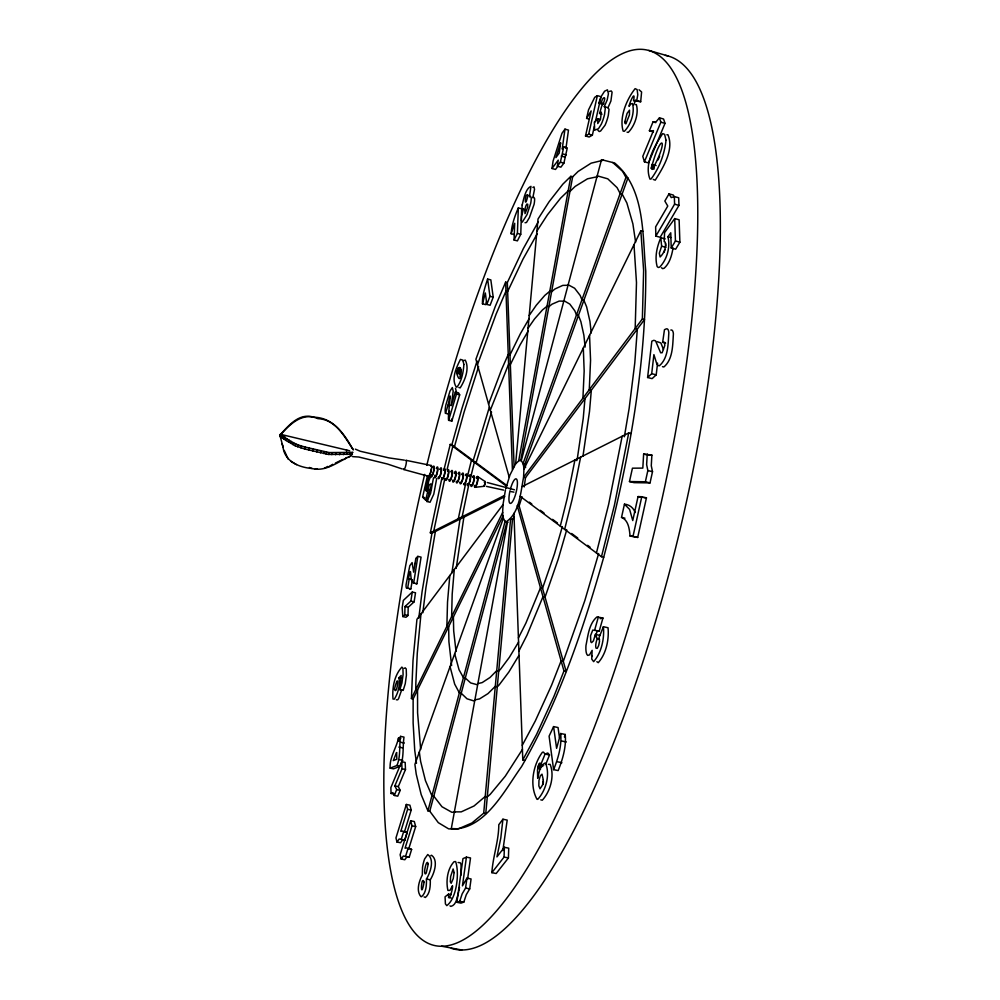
<?xml version="1.0" encoding="UTF-8"?>
<svg xmlns="http://www.w3.org/2000/svg" width="1000" height="1000" viewBox="0 0 1000 1000"><rect width="100%" height="100%" fill="white"/><g stroke="black" fill="none" stroke-linecap="round" stroke-linejoin="round"><path stroke-width="1.5" d="M503.175 515.675L413.137 698.925L411.438 698.55L413.013 660.4L416.938 619.312L502.987 504.663L505.425 490.05M413.137 698.925L413.125 723L414.738 750.337L416.488 763.288M461.087 369.438L460.15 376.425M456.7 373.25C462.325 392.062 461.9 353.5 456.7 373.25L459.875 374.05M502.925 819.225L498.8 824.688C498.762 841.012 492.887 856.575 491.875 872.663L496.175 873.512L508.413 857.95L508.725 848.175L504.387 847.3L496.95 856.9L500.8 837.987L502.925 819.225L507.2 820.088L502.85 850.55M399.825 689.712L401.175 675.487L398.888 677.788C400.337 684.9 398.175 692.987 394.375 699.125L393.013 699.062C392.05 688.15 394.212 675.35 401.887 667.113L402.925 668.225L403.088 674.488L401.925 683.012L399.825 689.712L403.162 690.425L405.25 683.725L406.413 675.212L406.238 668.95L405.188 667.825L404.35 668.337M491.875 872.663L504.062 857.075L504.387 847.3M511.125 233.725L514.7 223.263L514.05 239.988L517.4 240.875L520.75 234.262L521.663 208.8L518.337 207.9C514.775 216.012 511.725 224.862 511.125 233.725L514.438 234.6M514.05 239.988L517.4 233.375L518.337 207.9M427.837 500.737L425.712 500.238L429.263 484.725L430.95 483.825L431.05 486.175L426.875 501.5L430.062 502.25L433.775 494.15L436.675 478.638M651.287 168.325C661.237 130.087 669.538 139.137 652.325 169.4L651.287 168.325L654.062 169.1M402.8 616.55L402.188 607.712L403.338 600.413L412.275 592.05L415.525 592.775L414.113 601.85L408.2 607.263L408.013 615.462L406.012 617.275L402.8 616.55L404.787 614.75L404.988 606.538L410.863 601.112L412.275 592.05M485.175 483.025L485.012 481.95L484.412 482.6M448.525 894.125C448.275 904.7 453.3 888.062 452.475 885.688L450.025 890.362L447.9 890.45C445.838 881.038 447.312 868.838 454.075 861.7L455.613 861.562C459.625 872.837 456.75 898.425 446.788 905.625L445.412 903.913L445.062 896.787L448.525 894.125L451.213 894.65M433.475 477.887L430.575 493.4L426.875 501.5M461.2 874.975L461.025 864.463L460.213 862.738L458.075 862.5M502.987 504.663C503.113 510.112 500.988 518.125 506.012 521.9C519.725 513.1 520.588 492.062 523.6 477.2L642.362 318.962L643.625 270.538L640.837 230.725L642.925 231.287M543.162 784.15L543.4 781.438M651.875 455.1L651.275 465.737L652.513 471.688L650.037 482.887L634.025 482.65L629.475 481.55L632.438 468.188L642.812 468.1L643.637 454.075L651.875 455.1L648.238 455.2M507.562 521.6L451.312 828.575L458.5 828.8L471.925 822.987L483.7 813.188L510.613 518.888L512.5 519.338L514.163 516.888M505.75 488.738L509.963 475.012L515.65 463.775L538.025 219.013L549.087 201.762L562.825 184.175L570.837 176.312L572.638 176.812L578.112 171.462L591.125 163.162L603.4 160.2L601.512 159.675L521.263 460.7C525.025 465.163 523.625 471.825 523.6 477.2L525.5 477.65L644.525 319.525L642.362 318.962M512.5 519.338L485.763 813.612L483.7 813.188M647.25 453.963L646.637 464.6L647.85 470.55L645.375 481.763L629.475 481.55M553.587 726.587L549.1 736.15L553.612 769.638L558.15 770.588C562.7 759.425 566.462 746.525 565.212 734.475L560.688 733.512L556.6 748.337L553.587 726.587L558.05 727.55L559.487 737.7M553.612 769.638C558.15 758.462 561.912 745.562 560.688 733.512M525.5 477.65L524.2 486.975M647.6 377.5L651.7 373.7L653.9 354.625L656.725 363.663L657.95 365.5L659.325 365.812C668.462 358.038 668.062 343.775 668.838 332.688A13.675 4.15 -74.9 0 0 666.287 328.862L664.463 329.712L662.65 342.362L664.613 342.275L664.788 345.525L662.138 352.738L660.65 352.788L655.588 340.875L653.85 340.312L651.838 341.15L647.6 377.5L652.1 378.638L656.213 374.85L657.562 363.113M456.2 568.4L463.875 517.188L462.15 516.788L468.75 484.988M449.812 575.5L447.525 602.05L446.875 626.275L448.638 626.675L448.913 641.712L451.613 665.6M451.912 572.825L460.037 519.113L458.325 518.713L465.438 484.525M454.275 569.55L452.188 594.175L451.625 616.587L453.4 616.987L453.688 630.875L456.025 651.513M422.825 612.8L425.975 587.337L435.387 531.462L433.75 531.087L444.837 478.65M543.8 765.075L540.85 764.45L539.925 763L538.825 764.338L537.475 770.025L537.688 778.312C539.038 773.162 539.575 765.8 544.812 763.125L545.675 763.45C550.237 774.925 545.925 790.375 537.8 799.3L537.038 799.325C529.263 785.55 533 764.875 542.388 752.288L543.387 752.075L545.075 754.05L549.525 754.987L545.812 764.087M418.775 618.2L422.1 591.5L431.95 533.188L504.775 496.7M420.975 613.925L417.275 653.2L415.825 683.938L415.825 689.587L417.537 689.963L417.587 712.875L420.675 749.438M466.425 857.138L462.438 885.863L466.95 878.15L471.075 878.962L469.712 888.875L466.287 894.675L463.812 902.113L460.962 903.112L456.863 902.312L462.962 858.612L466.425 857.138L470.513 857.95L467.587 879.1M558.175 165.863L555.513 169.45L552.025 168.5L558.225 160.125L557.375 166.213L560.887 167.175L563.9 163.137L567.3 147.887L563.775 146.912L562.2 149.05L564.975 129.137L568.475 130.113L565.938 148.488M456.863 902.312L459.688 901.312L462.163 893.875L465.575 888.075L466.95 878.15M557.375 166.213L560.375 162.175L563.775 146.912M552.025 168.5L553.062 161.137L561.975 133.287L564.975 129.137M600.388 119.488L597.913 118.787L597.762 123.55L600.462 119.275L601.362 112.15L599.575 113.45L602.05 114.15M409.525 588.525A9.338 1.963 -77.3 0 0 410.025 589.05L410.825 588.913L412.413 579.9L408.4 578.737C412.325 561.138 408.75 581.287 413.688 582.987L417.837 556.375L421.062 557.112L416.925 583.725L416 583.812M630.95 433.488L628.725 432.938L614.45 505.1L601.475 556.712L603.713 557.238C628.263 463.888 646.162 367.925 645.763 271.1C642.325 235.037 645.425 188.463 614.663 163.012L601.512 159.675M673.05 248.012C671.787 255.238 669.812 263.125 664.175 268.225L662.663 268.663L661.525 267.762M622.163 436.238L608.663 504.3L596.438 552.975M624.362 436.788L629.175 408.188L634.8 362.75L637.325 329.1L635.175 328.537L636.487 282.613L633.987 244.688M577.25 459.038L583.25 418.2L584.963 398.663L582.925 398.15L584.163 371.062L583.312 348.038M580.625 457.15L572.175 499.263L564.637 529.35L566.725 529.85L558.237 559.1L545.05 597.163L542.975 596.7L527.038 635.075L518.888 651.075M582.962 456.175L589.5 411.475L591.325 390.2L589.275 389.688L590.562 360.238L589.55 335.3M417.837 556.375L415.825 558.362L413.663 572.15L412.1 562.587L409.8 565.75L406.062 584.75A9.35 1.95 -77.3 0 0 406.825 588.325L407.625 588.2L409.212 579.175M518.7 460.825L570.837 176.312M520.85 459.75L572.638 176.812M431.95 533.188L430.325 532.812L441.863 478.225M458.85 891L459.525 887.45M431.138 490.05L431.4 488.762M633.587 100.612L636.75 100.625L637.775 94.75L637.125 89.588L635.125 88.65C626.587 99.35 619.012 117.525 623.15 131.088L624.375 131.312C630.812 124.7 635.05 112.55 632.45 103.525L630.962 103.888L629.025 106.412C629.163 103.65 635.862 88.35 633.587 100.612L640.688 101.737L641.6 91.962L639.038 89.763M485.012 484.025L485.312 481.637L477.475 476.488M485.3 483.438L484.2 486.275L474.888 487.337M630.075 536.038L633.013 536.325L641.787 496.725L646.45 497.85L637.688 537.438L630.075 536.038C629.4 529.362 628.612 520.337 621.525 517.375L624.45 504.175C629.362 504.475 633.625 507.887 635.112 512.562M641.787 496.725L638.062 496.587L632.75 520.55L629.625 509.438L624.45 504.175M594.375 126.287L592.375 135.162L589.15 137.012L585.5 136L591.15 110.913L586.6 118.387L589.025 119.075M585.5 136L588.7 134.137L597.362 95.662L601.025 96.7L604.587 91.2L607.45 89.85L608.425 93.763L607.175 99.963L604.288 106.638L605.288 108.325L604.575 114.275A13.525 3.237 -73.8 0 1 601.287 124.2L598.475 128.7L594.637 130.213L594.35 122.125L597.913 118.787M595.375 121.85L601.025 96.7L598.75 103.225L602.438 104.262M586.6 118.387L588.525 109.862L594.7 97.35L597.362 95.662M425.712 500.238L422.612 497.163L427.438 475.938L431.1 476.45M431.287 475.163L428.775 480.913L426.587 491.188L425.712 490.375L428.988 475.95M458.625 892.188C456.975 896.912 456.7 905.037 450.825 906.4L449.975 905.863M599.575 113.45L601.862 105.612A5.125 1.225 -73.7 0 0 603.9 101.95C606.688 94.775 601.625 97.725 601.438 103.1L598.75 103.225M401.775 689.6L398.612 698.575L397.688 699.825L396.3 699.762M444.05 469.4L450.238 444.4L451.863 444.787L507.013 485.625M447.013 469.825L452.837 446.325L454.462 446.712L464.125 411.987L478.6 366.613M467.562 475.925L471.475 460.163L473.188 460.575L489.4 407.075M471 475.925L474.375 462.325L476.1 462.738L491.55 412.025M560.288 526.125L567.175 498.575L574.925 460.025L576.987 460.525M595.075 636.812L597.325 631.1L599.275 631L602.938 618.025L596.975 616.912C589.012 623.575 587.962 635.862 585.962 645.55A16.287 4.95 -77.8 0 0 586.925 654.475L587.688 655.387L589.5 654.925L592.15 650.35L591.737 659.087L593.638 661.65C601.512 652.763 604.538 638.6 603.4 626.712L608.025 627.75C609.188 639.625 606.163 653.825 598.25 662.675L596.862 661.7M346.562 451.4L346.6 449.862M600 635.438L595.413 634.412L593.362 640.962L591.587 642.625L590.812 641.875L590.525 635.788L592.762 630.075L599.275 631M603.713 557.238C583.312 629.462 558.95 701.287 521.525 766.663C504.113 790.788 484 832.275 448.562 828.825L438.3 822.663L429.775 811.213L427.912 810.837L505.075 521.425L507.9 522.337M429.775 811.213L506.95 521.862M352.425 454.237L328.562 454.45L304.625 448.975L295.175 445.775L284.225 439.312L279.875 436.163L281.3 433.787M280.613 434.087L280.1 435.962L283.05 447.038L282.025 443.75M280.212 436.488L280.738 434.613C290.05 424.025 302.6 411.85 317.9 418.638C335.6 419.475 344.1 435.95 352.725 449.05C344.125 433.762 333.075 417.525 313.637 417.2C299.288 412.525 288.6 425.538 280.075 434.938L280.238 436.438L280.075 434.938M281.112 437.175L281.637 435.3L280.387 434.288L349.663 450.788M282.488 438.137L283 436.262L281.637 435.3M284.225 439.312L284.75 437.438L283 436.262M286.25 440.625L286.762 438.75L284.75 437.438M288.45 442L288.975 440.125L286.762 438.75M290.738 443.375L291.262 441.488L288.975 440.125M293.012 444.663L293.538 442.775L291.262 441.488M295.175 445.775L295.7 443.9L293.538 442.775M451.863 444.787L461.925 408.55L477.062 361.012M297.675 446.825L298.2 444.938L295.7 443.9M300.9 447.9L301.425 446.012L298.2 444.938M304.625 448.975L305.163 447.088L329.087 452.575L352.962 452.375M308.663 450.037L309.188 448.15M312.787 451.037L313.325 449.162M316.8 451.975L317.337 450.087M594.7 629.963L598.362 616.987M320.487 452.812L321.025 450.925M323.65 453.512L324.175 451.637M326.075 454.075L326.6 452.188M328.562 454.45L329.087 452.575M331.838 454.663L332.375 452.788M335.613 454.738L336.15 452.863M339.588 454.725L340.125 452.85M343.475 454.625L344 452.762M522.025 496.737L519.125 505.975L566.163 671.462L563.962 670.975L517.212 505.513L519.125 505.975M346.975 454.5L347.512 452.638M349.825 454.375L350.35 452.512M351.725 454.275L352.262 452.413M482.488 303.8L485.337 293L486.838 304.425L490.1 305.262L493.212 297.162L490.838 279.887L487.612 279.05C485.037 286.95 482.137 295.512 482.488 303.8L485.712 304.637L486.512 301.837M562.35 526.613L554.587 553.4L542.525 588.312L540.475 587.837L525.887 623.138L518.413 637.9M598.663 553.5L584.8 600.638L563.3 661.375L561.112 660.888L551.613 685.125L535.312 720.938L522.275 745.3M445.487 413.3L448.175 404.837C453.088 379.475 447.325 416.3 448.625 420.325L451.825 421.112L459.675 394.85L458.537 392.85L455.337 392.062L451.275 405.712L453.188 391.112L452.337 387.575L449.975 391.138L445.838 405.062A9.287 1.925 -76.2 0 0 445.213 411.637L445.487 413.3L448.65 414.075L449.55 411.25M448.625 420.325L456.463 394.062L455.337 392.062M406.325 804.45L395.962 837.938L396.987 842.038L400.562 842.75L402.725 839.737L404.862 840.075L407.212 832.513L404.375 832.125L411.213 810.05L409.9 805.175L406.325 804.45L407.625 809.325L400.788 831.4L402.238 830.975L407.212 832.513M404.862 840.075L401.262 839.35L403.6 831.8M408.7 848.962L415.675 826.575L414.312 821.538L410.675 820.8L400.125 854.775L401.175 859.025L404.812 859.737L407.038 856.725L409.225 857.138L411.613 849.475L410.2 848.587M564.438 736.975L565.212 734.475M410.675 820.8L412.025 825.85L405.062 848.238L406.55 847.862L411.613 849.475M409.225 857.138L405.562 856.413L407.95 848.75M664.137 252.162L664.912 249.788M477.45 364.762L496.087 314.175L505.975 291.087L507.65 291.525L522.975 259.175L537.362 233.55M484.875 484.525L483.913 485.538M633.85 104.838L635.575 100.15M488.575 404.125L501.45 369.85L508.25 354.45L509.988 354.888L520.438 333.612L529.25 318.438M490.3 410.225L508.6 364.175L510.35 364.613L520.037 344.975L528.212 331.012M503.413 518.188L414.913 764.362L416.225 774.137L421.188 794.613L427.912 810.837M612.725 162.475L622.65 171.388L625.938 177.413L523.013 463.7L524.9 464.15L525.575 467.6M524.9 464.15L627.925 177.963L625.938 177.413M595.413 634.412L597.288 638.75L596.725 640.3A6.262 1.925 -77.8 0 0 595.75 646.938L596.087 648.188L597.263 648.363L598.663 645.525L599.525 641.4L599.025 637.587L603.4 626.712M486.838 304.425L489.95 296.312L487.612 279.05M563.962 670.975L553.875 696.575L536.613 734.325L522.788 759.912L524.938 760.362M658.112 159.875L659.663 156.012M540.85 764.45L545.075 754.05M400.75 738.575L398.475 738.1C396.325 748.225 389.363 757.487 390.15 768.138L393.537 768.838L400.412 766.2L396.962 765.487L390.15 768.138M649.388 130.725L653.037 121.888L656.137 121.737L659.45 117.85L663.575 119.012L665.013 123.362L648.525 162.938L644.412 161.8L642.788 156.35L653.462 130.6L651.325 131.363L649.388 130.725L653.475 131.862M400.9 765.025C403.975 756.087 402.612 746.338 404 737.1L400.588 736.375L398.612 741.162L398.475 738.1M396.962 765.487C400.825 756.263 399.038 746.025 400.588 736.375M644.412 161.8L660.863 122.2L659.45 117.85M391.075 793.475L392.875 792.6L394.263 795.45L397.738 796.162L400.188 790.35L398.312 786.587L405.487 769.525L405.163 762.425L401.7 761.7L390.863 787.638L391.075 793.475L394.525 794.175M394.263 795.45L396.7 789.638L394.85 785.888L402.013 768.8L401.7 761.7M660.825 237.738C656.963 246.663 654.55 257.05 657.163 266.6L658.288 267.5L659.788 267.062C667.087 259.325 670.525 247.062 667.938 236.725L670.763 232.8L671.225 248L675.662 249.188L679.887 242.188L679.112 219.788L674.712 218.588L664.587 232.613L664.175 241.625L665.2 242.075C666.513 247.3 663.95 253.438 660.1 256.975L659.338 253.188L661.625 246.2L660.825 237.738L665.163 238.912M514.113 466.763L507.325 282.575L505.65 282.15L495.325 306.35L475.9 359.25L509.2 477.125M507.325 282.575L523.337 248.612L538.387 221.6M411.438 698.55L502.688 512.463M523.837 469.312L640.837 230.725M604.288 106.638L608.013 107.688L610.913 101.013L612.087 92.15L611.175 90.913L609.3 91.487M522.463 749.35L505.288 776.175L490.163 794.412L487.287 796.85L485.238 796.438L474.038 805.987L461.238 811.862L454.375 811.875M669.013 193.875L664.837 201.062L667.775 206.05L655.638 226.85L655.863 236.1L660.175 237.262L678.962 205.387L678.7 197.775L674.338 196.588L671.263 197.587L669.013 193.875L673.337 195.05L674.4 197.575M655.863 236.1L674.587 204.188L674.338 196.588M396.987 842.038L399.137 839.025L401.262 839.35M484.55 482.45L485.188 481.512M401.175 859.025L403.387 856.012L405.562 856.413M671.225 248L675.438 240.987L674.712 218.588M518.587 642.013L509.363 657.337L500.425 669.35L498.713 671.087L496.737 670.65L490 677.5L482.163 682.6L477.875 683.587M518.9 655.487L508.85 672.025L499.15 684.912L497.287 686.762L495.3 686.325L488 693.6L479.525 698.913L474.9 699.862M536.925 231.075L547.475 214.775L560.55 198.225L568.162 190.9L569.975 191.4L575.163 186.412L587.5 178.812L597.65 176.65M529.212 315.462L536.237 305.287L544.825 295.375L549.775 291.275L551.6 291.75L554.95 288.988L562.8 285.387L568.6 285.275M528.038 328.25L534.538 318.938L542.475 309.925L547.025 306.238L548.862 306.712L551.95 304.225L559.163 301.087L564.475 301.163M515.65 463.775L519.175 460.55L521.263 460.7M463.15 360.725L465.275 360.138C469.738 368.713 464.913 380.387 460.175 387.887L458.875 387.5M426.438 879.013C430.363 872.7 434.787 859.575 427.762 854.513L424.65 858.925A12.075 2.913 -79.4 0 0 422.55 867.15L422.3 875.05C419.075 881.162 415.962 890.75 420.887 896.625L421.538 896.712C426.35 892.675 426.55 884.925 426.438 879.013L430.288 879.762C434.237 873.475 438.65 860.288 431.587 855.275L430.812 855.588M279.875 436.163L280.788 435.662M532.875 187.375L534 186.863L534.538 189.338L532.812 197.738L533.65 197.15L534.538 198.35A10.675 2.362 -74.7 0 1 534.075 204.363L529.412 217.6L526.475 222.488L525.025 222.738M282.925 446.463C284.462 461.475 298.775 467.325 312.025 468.525C326.4 472.238 339.137 460.788 351.712 455.5M600.163 618.675L602.938 618.025M346.587 457.537L344.175 459.475M430.325 532.812L504.288 495.575M522.288 486.512L628.725 432.938M335.363 463.1L342.8 459.475M414.575 563.663L415.288 563.312M332.775 464.288L329.062 466.575M327.7 466.438L324.288 468.4M548.312 764.338L550.138 764.388C554.763 775.85 550.438 791.338 542.288 800.212L540.788 799.862M657.337 341.712L660.888 342.962L663.425 349.462M546.812 753.225L547.825 753.012L549.525 754.987M666.875 134.775L667.925 134.75C674.312 149.562 663.125 167.662 655.238 180.162L653.238 179.412M454.825 812.262L451.825 812.262L441.987 806.75L433.787 796.162L431.925 795.788L425.438 780.612L420.613 761.338L419.325 752.087M643.95 497.75L646.45 497.85M352.625 456.637L358.837 457.025L387.425 464.012L402.287 468.975M404.387 460.15L388.888 457.887L360.213 451.238L355.363 449.15M635.65 104.55L636.362 104.637C639 113.65 634.763 125.825 628.288 132.413L627.062 132.175M510.9 491.575L513.913 492.137M441.587 946.2L461.75 950M448.462 897.45L451.163 897.962M459.688 901.312L463.812 902.113M309.425 467.463L312.025 468.525M465.575 888.075L469.712 888.875M504.062 857.075L508.413 857.95M451.312 828.575L453.275 828.975M412.025 825.85L415.675 826.575M407.625 809.325L411.213 810.05M406.087 460.35L431.262 465.5M394.85 785.888L398.312 786.587M396.7 789.638L400.188 790.35M402.013 768.8L405.487 769.525M317.45 469.025L315.2 469.125M398.862 747.1L402.287 747.812M399.4 759.65L402.85 760.362M538.825 764.338L541.775 764.963M538.35 765.525L542.775 766.462M537.962 766.875L540.913 767.487M537.675 768.375L540.625 768.988M400.85 742.312L404.275 743.025M503.638 490.1L486.362 486.362M557.375 761.762L561.925 762.725M561.763 741.012L566.3 741.975M398.888 677.788L401.087 678.263M404.787 614.75L408.013 615.462M410.863 601.112L414.113 601.85M404.988 606.538L408.2 607.263M407.625 588.2L410.825 588.913M597.288 638.75L599.587 639.263M413.688 582.987L416.925 583.725M662.487 366.662L663.875 366.975C673.05 359.237 672.65 344.95 673.4 333.862A13.675 4.175 -74.9 0 0 670.825 330.037M633.013 536.325L637.688 537.438M427.962 489.3L430.075 489.8M425.712 490.375L427.825 490.875M427.7 492.562L429.825 493.062M422.612 497.163L424.712 497.663M284.713 436.587L280.2 435.5L280.587 434.15M621.525 517.375L624.938 518.188M638.062 496.587L641.538 497.425M645.375 481.763L650.037 482.887M647.85 470.55L652.513 471.688M456.463 394.062L459.675 394.85M448.175 404.837L450.288 405.363M643.637 454.075L645.938 454.637M458.562 367.75L460.675 368.275M458.237 368.1L460.35 368.625M457.912 368.65L460.025 369.175M457.6 369.4L460.763 370.188M457.275 370.35L460.45 371.15M457 371.4L460.175 372.188M456.812 372.362L459.975 373.15M651.7 373.7L656.213 374.85M487.275 482.525L514.475 489.787M489.95 296.312L493.212 297.162M662.65 342.362L665.662 343.137M517.4 233.375L520.75 234.262M661.625 246.2L665.987 247.375M667.938 236.725L670.863 237.512M675.438 240.987L679.887 242.188M674.587 204.188L678.962 205.387M403.888 469.562L428.688 476.312M476.975 684.65L470.688 682.938L465.3 678.025L463.425 677.625L459.038 669.712L454.688 653.737M562.788 153.95L566.325 154.925M561.225 156.062L564.75 157.037M560.375 162.175L563.9 163.137M651.95 164.425L656.112 165.575M651.562 166L654.338 166.762M651.35 167.288L654.125 168.062M588.7 134.137L592.375 135.162M601.438 103.1L603.913 103.8M660.863 122.2L665.013 123.362M653.037 121.888L655.763 122.65M636.75 100.625L640.688 101.737M597.2 175.825L607.775 178.825L617.087 187.638L620.15 193.487L622.137 194.037L626.875 203L632.888 223.875L635.612 242.2M648.812 50.412L668.325 56.05M301.425 446.012L305.163 447.088M473.775 700.888L467.013 698.8L461.238 693.275L459.363 692.862L454.675 684.125L450.05 666.625M291.025 461.35L296.475 464.625M568.162 284.762L574.625 288.238L580.163 295.425L581.95 299.75L583.9 300.262L586.625 306.837L589.95 321.413L591.237 332.938M563.913 300.688L569.812 304.1L574.862 310.912L576.475 314.975L578.425 315.475L580.887 321.65L583.875 335.2L585.15 347.062M455.5 388.35L456.362 391.9M424.087 896.912L425.387 897.463C430.213 893.438 430.412 885.675 430.288 879.762M529.35 502.175L531.8 503.988M540.35 510.312L544.025 513.038M552.575 519.362L557.463 522.987M571.638 533.488L577.775 538.038M587.612 545.312L590.062 547.125M450.238 444.4L506.4 486.1M520.112 496.287L601.475 556.712M608.013 107.688L609.025 109.388L608.325 115.325A13.513 3.262 -73.8 0 1 605.037 125.25L600.612 131.012L599.237 131.537L597.837 130.213M484.038 486.325L483.8 485.525M591.487 655.487L592.263 656.413M352.537 448.462L353.3 449.938M284.225 450.425L288.288 459.275M350.725 456.037L348.075 457.45M451.825 421.112L451.512 419.087M665.575 243.137L665.85 245.963M505.65 282.15L512.375 469.4M513.95 513.337L522.788 759.912M426.8 465.363A460.175 118.413 -76.6 0 1 690.925 124.8A460.175 118.413 -76.6 0 1 506.475 898.6A460.175 118.413 -76.6 0 1 424.65 474.387M665.413 55.362A459.212 122.688 -76.6 0 1 679.188 533.35A459.212 122.688 -76.6 0 1 451.337 948.312M510.425 489.087A12.637 3.162 -76.6 0 1 517.312 481.287A12.637 3.162 -76.6 0 1 512.087 502.238A12.637 3.162 -76.6 0 1 510.025 490.688M433.263 467.325A4.387 0.912 -76.6 0 1 433.4 471.737A4.387 0.912 -76.6 0 1 431.287 475.575M431.25 468.963A4.4 0.912 -76.6 0 1 429.538 474.725M436.6 468.575A4.387 0.925 -76.6 0 1 437.488 470.112A4.387 0.925 -76.6 0 1 435.962 475.8A4.387 0.925 -76.6 0 1 434.812 475.238M432.625 467.463A5.6 1.163 -76.6 0 1 434.225 467.85A5.6 1.163 -76.6 0 1 432.388 475.562A5.6 1.163 -76.6 0 1 430.788 475.163M458.438 473.787A4.375 0.975 -76.6 0 1 459.1 477.262A4.375 0.975 -76.6 0 1 456.812 481.65M454.462 472.675A5.587 1.225 -76.6 0 1 456.163 473.088A5.587 1.225 -76.6 0 1 454.325 480.775A5.587 1.225 -76.6 0 1 452.638 480.35M462.075 474.65A4.375 0.975 -76.6 0 1 462.75 478.137A4.375 0.975 -76.6 0 1 460.438 482.512M458.1 473.55A5.587 1.238 -76.6 0 1 459.8 473.95A5.587 1.238 -76.6 0 1 457.962 481.65A5.587 1.238 -76.6 0 1 456.275 481.213M465.7 475.525A4.375 0.988 -76.6 0 1 466.488 478.45A4.375 0.988 -76.6 0 1 464.288 483.575M461.725 474.412A5.587 1.25 -76.6 0 1 463.45 474.825A5.587 1.25 -76.6 0 1 461.613 482.512A5.587 1.25 -76.6 0 1 459.9 482.075M469.325 476.388A4.375 1 -76.6 0 1 470.325 477.638A4.375 1 -76.6 0 1 469.025 483.113A4.375 1 -76.6 0 1 467.575 483.75M465.35 475.275A5.587 1.262 -76.6 0 1 467.088 475.35A5.587 1.262 -76.6 0 1 465.562 482.688A5.587 1.262 -76.6 0 1 463.575 483.862M472.95 477.25A4.375 1 -76.6 0 1 473.963 478.5A4.375 1 -76.6 0 1 472.65 483.975A4.375 1 -76.6 0 1 471.2 484.613M468.975 476.138A5.575 1.262 -76.6 0 1 470.725 476.562A5.575 1.262 -76.6 0 1 468.888 484.237A5.575 1.262 -76.6 0 1 467.15 483.8M443.888 470.312A4.387 0.938 -76.6 0 1 444.812 471.55A4.387 0.938 -76.6 0 1 443.512 477.038A4.387 0.938 -76.6 0 1 442.125 477.7M439.913 469.212A5.6 1.188 -76.6 0 1 441.55 469.263A5.6 1.188 -76.6 0 1 440.012 476.613A5.6 1.188 -76.6 0 1 438.113 477.812M476.213 477.875A5.575 1.288 -76.6 0 1 477.987 478.3A5.575 1.288 -76.6 0 1 476.15 485.975A5.575 1.288 -76.6 0 1 474.387 485.525M451.5 471.688A4.387 0.95 -76.6 0 1 451.538 476.637A4.387 0.95 -76.6 0 1 449.412 479.438M447.65 470.138A5.587 1.212 -76.6 0 1 448.812 472.1A5.587 1.212 -76.6 0 1 446.875 479.35A5.587 1.212 -76.6 0 1 445.363 478.625M447.525 471.188A4.387 0.95 -76.6 0 1 448.475 472.425A4.387 0.95 -76.6 0 1 447.163 477.912A4.387 0.95 -76.6 0 1 445.775 478.562M443.562 470.075A5.6 1.2 -76.6 0 1 445.2 470.475A5.6 1.2 -76.6 0 1 443.363 478.175A5.6 1.2 -76.6 0 1 441.725 477.762M454.45 473.55A4.387 0.963 -76.6 0 1 455.775 473.612A4.387 0.963 -76.6 0 1 454.575 479.363A4.387 0.963 -76.6 0 1 453.05 480.3M450.838 471.812A5.587 1.212 -76.6 0 1 452.512 472.212A5.587 1.212 -76.6 0 1 450.675 479.913A5.587 1.212 -76.6 0 1 449 479.487M440.238 469.45A4.387 0.925 -76.6 0 1 441.163 470.675A4.387 0.925 -76.6 0 1 439.85 476.175A4.387 0.925 -76.6 0 1 438.475 476.838M436.275 468.338A5.6 1.175 -76.6 0 1 437.9 468.387A5.6 1.175 -76.6 0 1 436.35 475.737A5.6 1.175 -76.6 0 1 434.462 476.95M430.538 466.1A5.562 1.15 -76.6 0 1 431.662 467.65A5.562 1.15 -76.6 0 1 430.012 474.6A5.562 1.15 -76.6 0 1 428.3 475.45M405.812 460.45A4.737 0.925 -76.6 0 1 405.725 465.775A4.737 0.925 -76.6 0 1 403.587 468.837M476.575 478.113A4.375 1.013 -76.6 0 1 477.587 479.363A4.375 1.013 -76.6 0 1 476.287 484.837A4.375 1.013 -76.6 0 1 474.812 485.475M472.6 477A5.575 1.275 -76.6 0 1 474.35 477.425A5.575 1.275 -76.6 0 1 472.525 485.112A5.575 1.275 -76.6 0 1 470.775 484.663M624.888 121.575L624.888 123.225L625.875 123.85L629.45 114.85L629.513 110.15L627.087 113.362L624.888 121.575M394.45 689.188C397.163 697.175 400.087 667.038 394.45 689.188M463.913 364.462C463.288 372.2 461.85 380.938 456.975 387.1L456.325 387.113C450.9 379.062 456.45 367.262 460.45 359.4L462.75 360.1L463.913 364.462M666.012 140.238C664.575 153.975 659.35 168.062 651.05 179.013L649.987 179.112C644.013 164.262 654.45 145.912 662.7 133.6L664.625 134.375L666.012 140.238M424.087 882.2C420.112 903.1 421.112 873.413 424.087 882.2M428.2 864.225L426.275 872.9A4.938 1.188 -79.5 0 1 424.812 872.987C423.837 870.662 427.088 857.7 428.2 864.225M543.3 779.862L542.562 784.95L540.025 788.775L538.837 785.888L538.95 780.512L540.312 775.837L542 774.15L543.3 779.862M522.2 204.925C522.1 205.963 521.5 210.125 523.513 208.65L521.487 216.475L521.337 220.662L522.263 222.175L527.025 214.6L530.675 203.45A10.688 2.35 -74.8 0 0 531.15 197.438L530.262 196.238L529.438 196.825L530.962 186.363C525.562 188.538 523.688 198.988 522.2 204.925M524.8 210.087L525.025 213.65L527.638 207.312L527.737 204.288L526.912 204.037A4.35 0.95 -74.8 0 0 525.2 208.175L524.8 210.087M527.938 195.287C524.2 212.425 524.725 191.45 527.938 195.287M454.1 872.575L453.25 878.637L451.175 883.263L450.312 881.825L450.625 876.575L453.125 868.962L454.1 872.575M560.625 142.95L559.2 153.125L555.913 157.6L560.625 142.95M396.587 752.588L393.275 760.575L396.863 759.212L396.587 752.588"/></g></svg>
